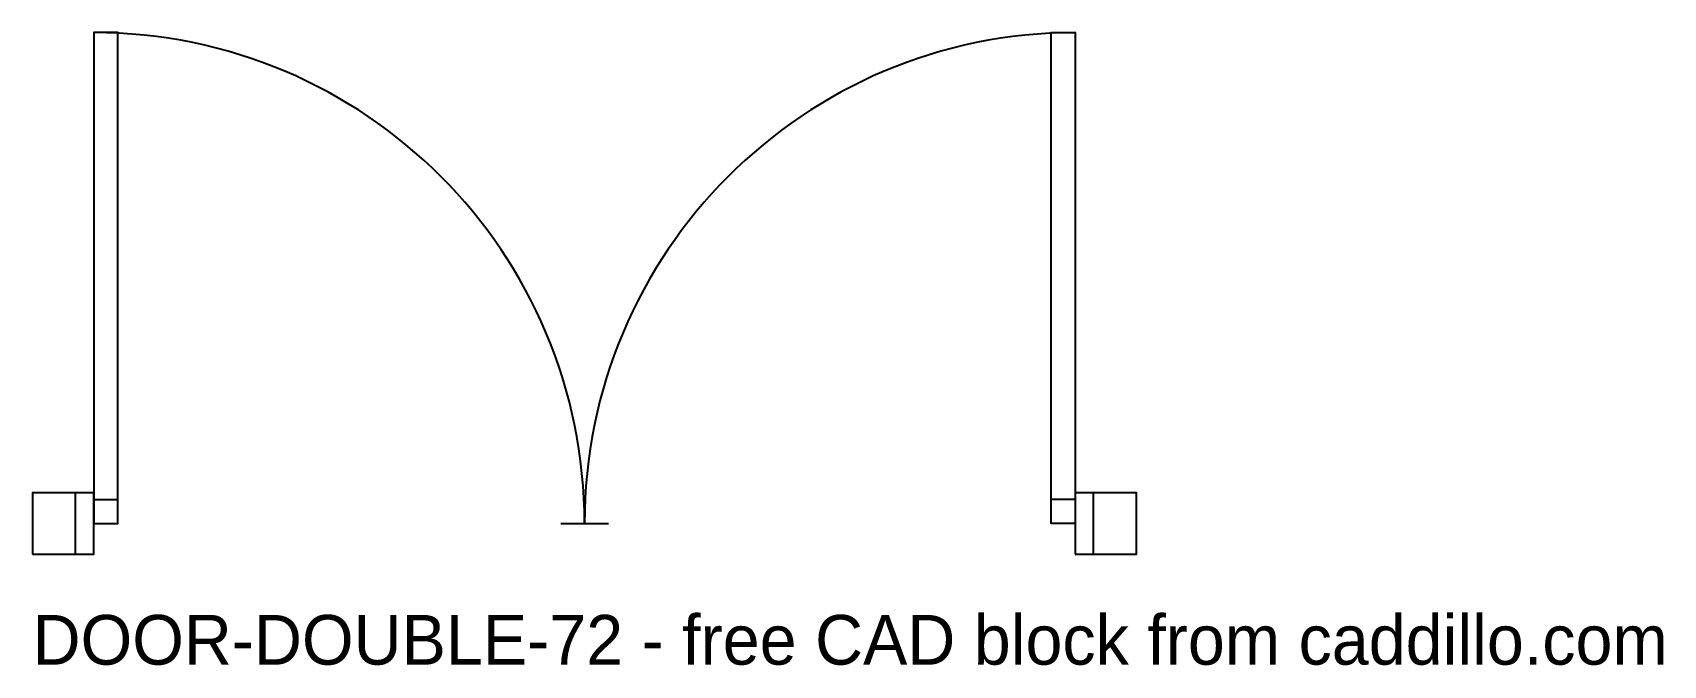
# Model space of a CAD drawing. Header units: inches. Extents: x -4 to 115, y -10 to 36.
import ezdxf

# ---------------------------------------------------------------- set-up
doc = ezdxf.new("R2010")
doc.units = ezdxf.units.IN
doc.header["$MEASUREMENT"] = 0
doc.layers.add('CADDILLO', color=8, linetype='Continuous', plot=False)

# ---------------------------------------------------------------- blocks, each defined once
blk = doc.blocks.new('DOOR-DOUBLE-72')
for p, q in [((-1.35, -2.25), (-1.35, 2.25)), ((0, 1.75), (1.75, 1.75)), ((72, 1.75), (70.25, 1.75)), ((73.35, -2.25), (73.35, 2.25)), ((34.25, 0), (37.75, 0))]:
    blk.add_line(p, q)
for points in [[(0, 0), (1.75, 0), (1.75, 36), (0, 36)], [(72, 0), (70.25, 0), (70.25, 36), (72, 36)], [(-4.5, -2.25), (0, -2.25), (0, 2.25), (-4.5, 2.25)], [(72, -2.25), (76.5, -2.25), (76.5, 2.25), (72, 2.25)]]:
    blk.add_lwpolyline(points, close=True)
for centre, start, end in [((0, 0), 0, 90), ((72, 0), 90, 180)]:
    blk.add_arc(centre, 36, start, end)

msp = doc.modelspace()

# ---------------------------------------------------------------- block references
msp.add_blockref('DOOR-DOUBLE-72', (0, 0))

# ---------------------------------------------------------------- texts
at = {"layer": 'CADDILLO'}
msp.add_text('DOOR-DOUBLE-72 - free CAD block from caddillo.com', height=3.645, dxfattribs=at).set_placement((-4.5, -10.35))

doc.saveas('drawing.dxf')
